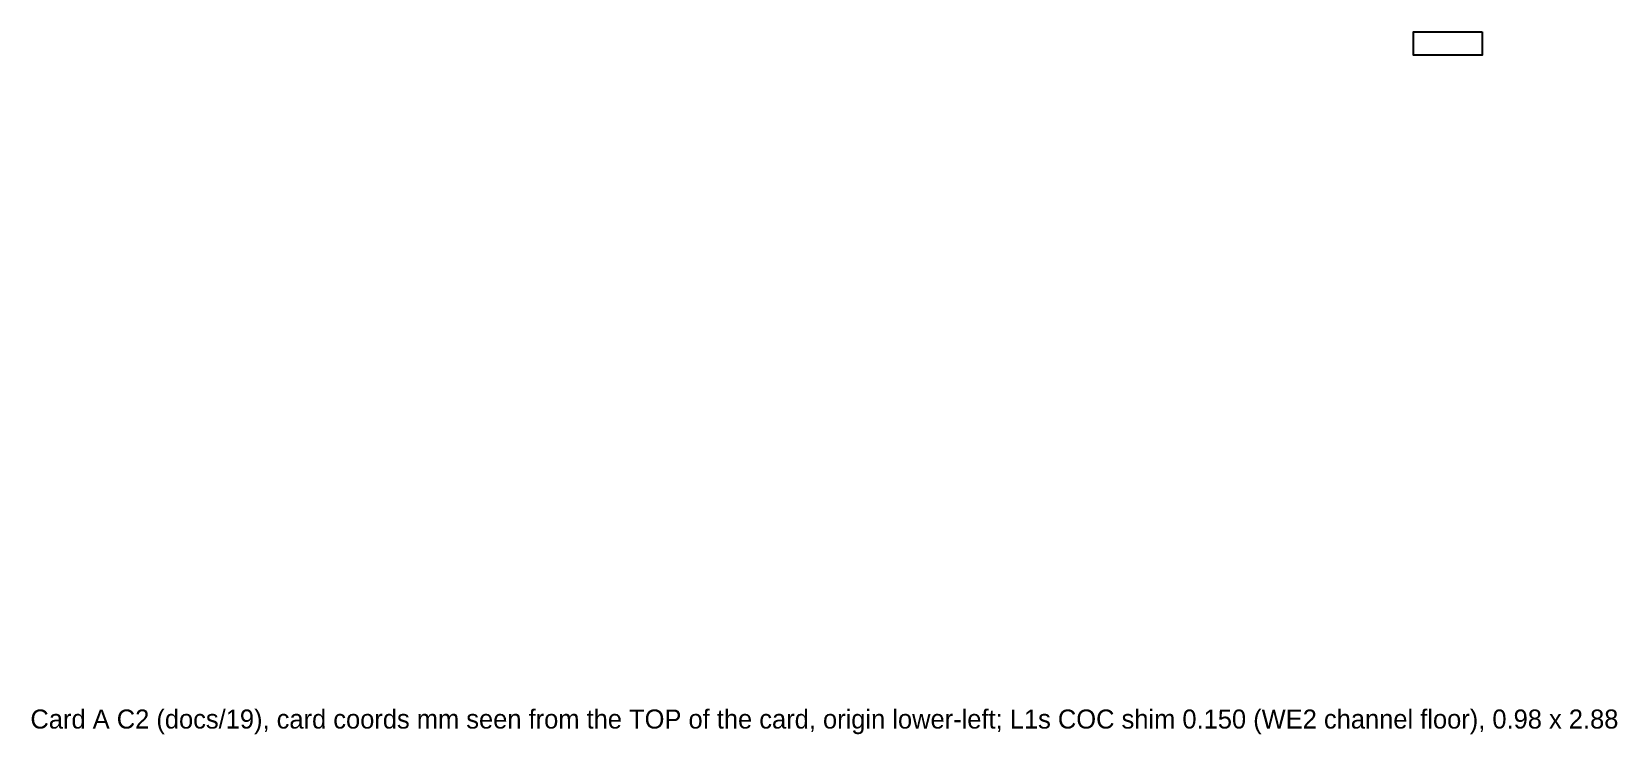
# Model space of a CAD drawing. Header units: millimetres. Extents: x 0.1 to 66.7, y -4 to 25.5.
import ezdxf

# ---------------------------------------------------------------- set-up
doc = ezdxf.new("R2010")
doc.units = ezdxf.units.MM
doc.layers.add('CUT', color=1, linetype='Continuous')
doc.layers.add('NOTE', color=7, linetype='Continuous')

msp = doc.modelspace()

# ---------------------------------------------------------------- linework, layer by layer
at = {"layer": 'CUT'}
msp.add_lwpolyline([(60.99, 25.49), (60.99, 24.51), (58.11, 24.51), (58.11, 25.49)], close=True, dxfattribs=at)

# ---------------------------------------------------------------- texts
at = {"layer": 'NOTE', "insert": (0, -3), "char_height": 0.8, "attachment_point": 1}
msp.add_mtext('Card A C2 (docs/19), card coords mm seen from the TOP of the card, origin lower-left; L1s COC shim 0.150 (WE2 channel floor), 0.98 x 2.88', dxfattribs=at)

doc.saveas('drawing.dxf')
